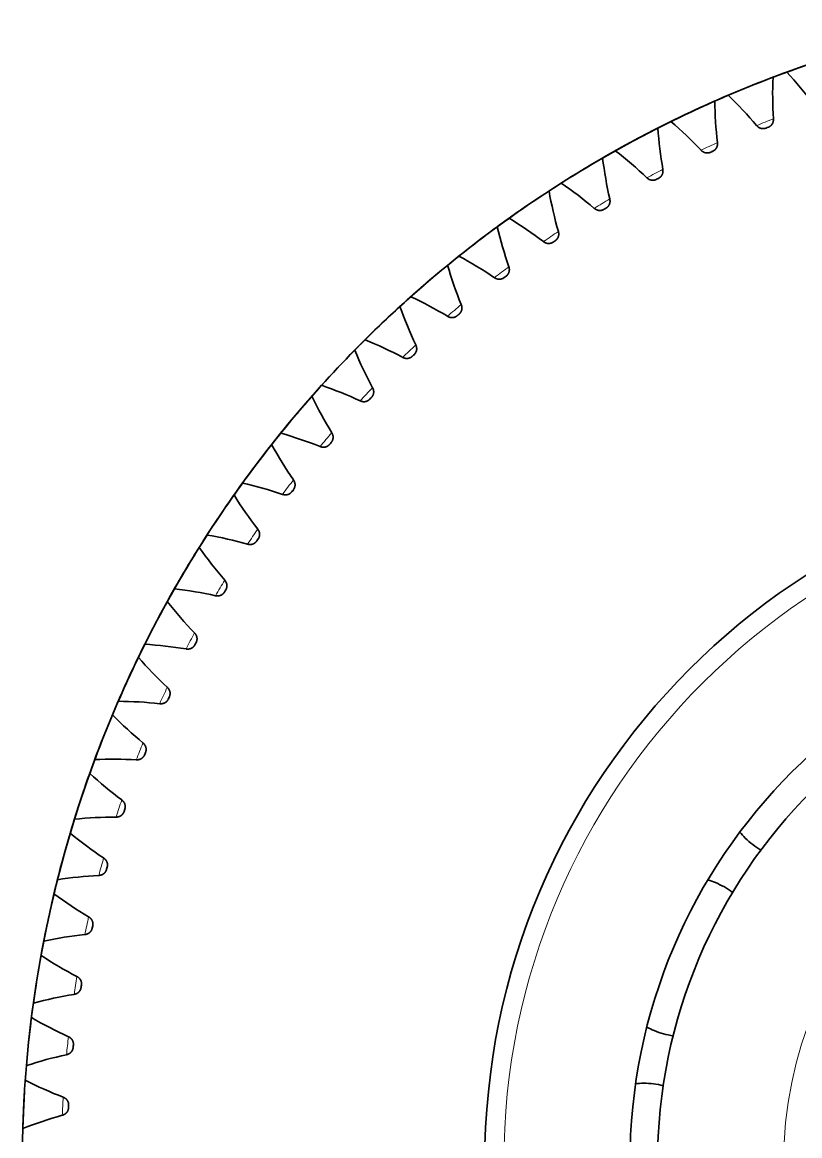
# Model space of a CAD drawing. Extents: x 228 to 1870, y -35 to 994.
# Drawn here: x 503.1 to 564.3, y 862.9 to 950.5 of the extents above; entities that cross this region are included whole.
import ezdxf

# ---------------------------------------------------------------- set-up
doc = ezdxf.new("R2010")
doc.units = 0
doc.layers.get('0').update_dxf_attribs({"lineweight": 13})

# ---------------------------------------------------------------- blocks, each defined once
blk = doc.blocks.new('BLOCK12')
at = {"color": 7, "lineweight": 35}
for p, q in [((-32.873, 81.458), (-32.783, 81.494)), ((-32.788, 81.492), (-32.864, 81.462)), ((-32.783, 81.494), (-32.693, 81.531)), ((-32.693, 81.531), (-32.778, 81.496)), ((-37.235, 79.559), (-37.147, 79.6)), ((-37.152, 79.598), (-37.226, 79.563)), ((-37.147, 79.6), (-37.059, 79.641)), ((-37.059, 79.641), (-37.142, 79.602)), ((-41.488, 77.426), (-41.402, 77.472)), ((-41.407, 77.469), (-41.479, 77.431)), ((-41.402, 77.472), (-41.316, 77.518)), ((-41.316, 77.518), (-41.398, 77.474)), ((-45.619, 75.066), (-45.536, 75.117)), ((-45.54, 75.114), (-45.61, 75.072)), ((-45.536, 75.117), (-45.452, 75.167)), ((-45.452, 75.167), (-45.531, 75.12)), ((-49.616, 72.487), (-49.535, 72.542)), ((-49.54, 72.538), (-49.607, 72.493)), ((-49.535, 72.542), (-49.455, 72.596)), ((-49.455, 72.596), (-49.531, 72.544)), ((-53.468, 69.694), (-53.39, 69.753)), ((-53.395, 69.75), (-53.459, 69.701)), ((-53.39, 69.753), (-53.313, 69.813)), ((-53.313, 69.813), (-53.386, 69.756)), ((-57.162, 66.697), (-57.088, 66.761)), ((-57.092, 66.757), (-57.154, 66.704)), ((-57.088, 66.761), (-57.014, 66.824)), ((-57.014, 66.824), (-57.084, 66.764)), ((-60.689, 63.505), (-60.619, 63.572)), ((-60.623, 63.568), (-60.682, 63.512)), ((-60.619, 63.572), (-60.548, 63.639)), ((-60.548, 63.639), (-60.615, 63.575)), ((-64.038, 60.126), (-63.972, 60.197)), ((-63.975, 60.193), (-64.031, 60.134)), ((-63.972, 60.197), (-63.905, 60.268)), ((-63.905, 60.268), (-63.968, 60.201)), ((-67.2, 56.571), (-67.137, 56.645)), ((-67.14, 56.641), (-67.193, 56.579)), ((-67.137, 56.645), (-67.074, 56.72)), ((-67.074, 56.72), (-67.134, 56.649)), ((-70.164, 52.85), (-70.105, 52.927)), ((-70.108, 52.923), (-70.157, 52.858)), ((-70.105, 52.927), (-70.046, 53.005)), ((-70.046, 53.005), (-70.102, 52.931)), ((-72.868, 49.054), (-72.813, 49.135)), ((-72.813, 49.135), (-72.865, 49.059)), ((-72.922, 48.974), (-72.868, 49.054)), ((-72.871, 49.05), (-72.916, 48.982)), ((-75.467, 44.954), (-75.417, 45.038)), ((-75.419, 45.033), (-75.461, 44.963)), ((-75.417, 45.038), (-75.367, 45.121)), ((-75.367, 45.121), (-75.414, 45.042)), ((-77.79, 40.802), (-77.744, 40.889)), ((-77.747, 40.884), (-77.785, 40.812)), ((-77.744, 40.889), (-77.699, 40.975)), ((-77.699, 40.975), (-77.742, 40.893)), ((-79.884, 36.531), (-79.844, 36.62)), ((-79.846, 36.615), (-79.88, 36.54)), ((-79.844, 36.62), (-79.803, 36.708)), ((-79.803, 36.708), (-79.842, 36.624)), ((-81.745, 32.153), (-81.709, 32.243)), ((-81.711, 32.238), (-81.741, 32.162)), ((-81.709, 32.243), (-81.674, 32.334)), ((-81.674, 32.334), (-81.708, 32.248)), ((-83.366, 27.68), (-83.335, 27.772)), ((-83.337, 27.767), (-83.363, 27.69)), ((-83.335, 27.772), (-83.304, 27.865)), ((-83.304, 27.865), (-83.334, 27.777)), ((-84.742, 23.126), (-84.716, 23.22)), ((-84.718, 23.215), (-84.739, 23.136)), ((-84.716, 23.22), (-84.691, 23.314)), ((-84.691, 23.314), (-84.715, 23.225)), ((-85.87, 18.504), (-85.849, 18.599)), ((-85.85, 18.594), (-85.868, 18.514)), ((-85.849, 18.599), (-85.829, 18.695)), ((-85.829, 18.695), (-85.848, 18.604)), ((-86.73, 13.924), (-86.715, 14.02)), ((-86.715, 14.02), (-86.73, 13.929)), ((-86.746, 13.828), (-86.73, 13.924)), ((-86.731, 13.919), (-86.744, 13.838)), ((-87.367, 9.111), (-87.357, 9.208)), ((-87.358, 9.203), (-87.366, 9.122)), ((-87.357, 9.208), (-87.347, 9.305)), ((-87.347, 9.305), (-87.357, 9.213)), ((-87.732, 4.368), (-87.727, 4.465)), ((-87.728, 4.46), (-87.732, 4.378)), ((-87.727, 4.465), (-87.722, 4.563)), ((-87.722, 4.563), (-87.727, 4.47))]:
    blk.add_line(p, q, dxfattribs=at)
for radius in [55, 43.585, 41.415]:
    blk.add_circle((0, 0), radius, dxfattribs=at)
at = {"color": 7, "lineweight": 13}
for radius in [53.5, 31.5]:
    blk.add_circle((0, 0), radius, dxfattribs=at)
at = {"color": 7, "lineweight": 35}
for centre, radius, start, end in [((0, 0), 91.369, 100.69188, 110.3426), ((0, 0), 91.369, 103.79533, 113.44605), ((0, 0), 91.369, 106.89878, 116.54949), ((0, 0), 91.369, 110.00223, 119.65294), ((-0.77, 84.152), 31.586, 177.62934, 183.56567), ((-54.29, 64.303), 31.548, 37.15429, 43.0978), ((0, 0), 91.369, 113.10568, 122.75639), ((-5.324, 83.987), 31.586, 180.73279, 186.66911), ((-57.691, 61.269), 31.548, 40.25773, 46.20124), ((0, 0), 91.369, 116.20913, 125.85984), ((-60.924, 58.056), 31.548, 43.36118, 49.30469), ((-9.864, 83.576), 31.586, 183.83624, 189.77256), ((0, 0), 91.369, 119.31257, 128.96329), ((-14.374, 82.919), 31.586, 186.93969, 192.87601), ((-63.978, 54.672), 31.548, 46.46464, 52.40814), ((0, 0), 91.369, 122.41602, 132.06674), ((-66.844, 51.129), 31.548, 49.56808, 55.51159), ((-18.842, 82.019), 31.586, 190.04314, 195.97946), ((0, 0), 91.369, 125.51947, 135.17018), ((-23.255, 80.879), 31.586, 193.14658, 199.08291), ((-69.514, 47.435), 31.548, 52.67153, 58.61504), ((0, 0), 91.369, 128.62292, 138.27363), ((-71.98, 43.602), 31.548, 55.77497, 61.71849), ((-27.599, 79.501), 31.586, 196.25003, 202.18636), ((0, 0), 91.369, 131.72637, 141.37708), ((-74.235, 39.641), 31.548, 58.87842, 64.82193), ((-31.863, 77.891), 31.586, 199.35348, 205.28981), ((0, 0), 91.369, 134.82982, 144.14014), ((-36.033, 76.051), 31.586, 202.45693, 208.39325), ((-76.272, 35.564), 31.548, 61.98187, 67.92539), ((0, 0), 91.369, 137.93326, 147.58398), ((-78.086, 31.382), 31.548, 65.08533, 71.02882), ((-40.098, 73.989), 31.586, 205.56038, 211.4967), ((0, 0), 91.369, 141.03671, 150.68742), ((-79.67, 27.109), 31.548, 68.18877, 74.13227), ((-44.044, 71.71), 31.586, 208.66383, 214.60015), ((0, 0), 91.369, 144.14016, 153.79087), ((-81.021, 22.756), 31.548, 71.29222, 77.23572), ((-47.862, 69.22), 31.586, 211.76728, 217.7036), ((0, 0), 91.369, 147.24361, 156.89432), ((-82.134, 18.336), 31.548, 74.39567, 80.33917), ((-51.539, 66.527), 31.586, 214.87072, 220.80705), ((0, 0), 91.369, 150.34706, 159.99777), ((-83.006, 13.863), 31.548, 77.49911, 83.44262), ((-55.066, 63.639), 31.586, 217.97417, 223.91049), ((0, 0), 91.369, 153.45051, 163.10122), ((-83.635, 9.348), 31.548, 80.60256, 86.54607), ((-58.43, 60.565), 31.586, 221.07762, 227.01394), ((0, 0), 91.369, 156.55395, 166.20467), ((-84.018, 4.807), 31.548, 83.70602, 89.64952), ((-61.623, 57.313), 31.586, 224.18107, 230.11739), ((0, 0), 91.369, 159.6574, 168.96772), ((-84.155, 0.251), 31.548, 86.80947, 92.75296), ((-64.636, 53.892), 31.586, 227.28452, 233.22084), ((-84.046, -4.305), 31.548, 89.9129, 95.85642), ((0, 0), 91.369, 162.76085, 172.07116), ((-67.459, 50.314), 31.586, 230.38797, 236.32429), ((-30.052, 30.052), 6.3, 219.24046, 225), ((-30.052, 30.052), 6.3, 225.00001, 239.13377), ((0, 0), 91.369, 165.8643, 175.17461), ((-83.689, -8.849), 31.548, 93.01635, 98.95987), ((-39.265, 16.264), 6.3, 67.5, 73.25954), ((-39.265, 16.264), 6.3, 53.36623, 67.49999), ((-70.084, 46.588), 31.586, 233.49141, 239.42774), ((-83.087, -13.367), 31.548, 96.11981, 102.06331), ((0, 0), 91.369, 168.96775, 175.17462), ((-72.503, 42.725), 31.586, 236.59486, 242.53118), ((-82.242, -17.846), 31.548, 99.22325, 105.16676), ((0, 0), 91.369, 172.07119, 178.27804), ((-74.71, 38.738), 31.586, 239.69831, 245.63463), ((-39.265, 16.264), 6.3, 241.74048, 247.5), ((-39.265, 16.264), 6.3, 247.50001, 261.63378), ((-81.155, -22.272), 31.548, 102.3267, 108.27021), ((0, 0), 91.369, 175.17464, 178.27806), ((-76.698, 34.636), 31.586, 242.80176, 248.73808), ((-42.5, 0), 6.3, 90, 95.75952), ((-42.5, 0), 6.3, 75.86621, 89.99999), ((0, 0), 91.369, 176.68426, 178.27806), ((-79.83, -26.633), 31.548, 105.43015, 111.37366), ((0, 0), 91.369, 178.27809, 187.5884)]:
    blk.add_arc(centre, radius, start, end, dxfattribs=at)
at = {"color": 7, "lineweight": 13}
for centre, start, end in [((-0.046, 0.117), 111.45153, 112.37733), ((-0.052, 0.115), 114.55498, 115.48078), ((-0.058, 0.112), 117.65843, 118.58423), ((-0.064, 0.108), 120.76187, 121.68767), ((-0.07, 0.105), 123.86532, 124.79112), ((-0.076, 0.101), 126.96877, 127.89457), ((-0.081, 0.097), 130.07222, 130.99802), ((-0.086, 0.092), 133.17567, 134.10147), ((-0.091, 0.087), 136.27911, 137.20491), ((-0.096, 0.082), 139.38256, 140.30836), ((-0.1, 0.077), 142.48601, 143.41181), ((-0.104, 0.071), 145.58946, 146.51526), ((-0.108, 0.066), 148.69291, 149.61871), ((-0.111, 0.06), 151.79636, 152.72215), ((-0.114, 0.054), 154.8998, 155.8256), ((-0.117, 0.047), 158.00325, 158.92905), ((-0.119, 0.041), 161.1067, 162.0325), ((-0.121, 0.034), 164.21015, 165.13595), ((-0.123, 0.028), 167.3136, 168.2394), ((-0.124, 0.021), 170.41705, 171.34284), ((-0.125, 0.014), 173.5205, 174.44629), ((-0.126, 0.008), 176.62394, 177.54974)]:
    blk.add_arc(centre, 88.179, start, end, dxfattribs=at)
at = {"color": 7, "lineweight": 35}
for points, knots in [([(-33.616, 81.656), (-33.569, 81.603), (-33.518, 81.555), (-33.465, 81.515), (-33.352, 81.45), (-33.227, 81.417), (-33.162, 81.409), (-33.064, 81.409), (-32.968, 81.427), (-32.936, 81.435), (-32.904, 81.445), (-32.873, 81.458)], [0, 0, 0, 0, 0, 0, 0.531407, 0.531407, 0.531407, 1.052069, 1.052069, 1.052069, 1.315353, 1.315353, 1.315353, 1.315353, 1.315353, 1.315353]), ([(-32.693, 81.531), (-32.631, 81.555), (-32.574, 81.588), (-32.521, 81.628), (-32.426, 81.719), (-32.359, 81.828), (-32.333, 81.886), (-32.306, 81.98), (-32.295, 82.081), (-32.293, 82.116), (-32.293, 82.152), (-32.294, 82.188)], [0, 0, 0, 0, 0, 0, 0.525209, 0.525209, 0.525209, 1.046455, 1.046455, 1.046455, 1.316346, 1.316346, 1.316346, 1.316346, 1.316346, 1.316346]), ([(-37.059, 79.641), (-36.999, 79.669), (-36.943, 79.705), (-36.892, 79.747), (-36.803, 79.843), (-36.741, 79.957), (-36.719, 80.016), (-36.697, 80.111), (-36.691, 80.212), (-36.691, 80.247), (-36.693, 80.283), (-36.696, 80.319)], [0, 0, 0, 0, 0, 0, 0.525209, 0.525209, 0.525209, 1.046455, 1.046455, 1.046455, 1.316346, 1.316346, 1.316346, 1.316346, 1.316346, 1.316346]), ([(-37.988, 79.716), (-37.937, 79.666), (-37.885, 79.621), (-37.829, 79.583), (-37.713, 79.525), (-37.586, 79.499), (-37.521, 79.494), (-37.423, 79.499), (-37.328, 79.523), (-37.296, 79.533), (-37.265, 79.545), (-37.235, 79.559)], [0, 0, 0, 0, 0, 0, 0.531407, 0.531407, 0.531407, 1.052069, 1.052069, 1.052069, 1.315353, 1.315353, 1.315353, 1.315353, 1.315353, 1.315353]), ([(-41.316, 77.518), (-41.258, 77.549), (-41.204, 77.588), (-41.155, 77.633), (-41.072, 77.734), (-41.016, 77.85), (-40.997, 77.911), (-40.98, 78.007), (-40.98, 78.108), (-40.982, 78.143), (-40.986, 78.179), (-40.991, 78.214)], [0, 0, 0, 0, 0, 0, 0.525209, 0.525209, 0.525209, 1.046456, 1.046456, 1.046456, 1.316346, 1.316346, 1.316346, 1.316346, 1.316346, 1.316346]), ([(-42.248, 77.543), (-42.195, 77.495), (-42.14, 77.453), (-42.082, 77.419), (-41.963, 77.366), (-41.835, 77.347), (-41.77, 77.346), (-41.673, 77.357), (-41.579, 77.385), (-41.547, 77.397), (-41.517, 77.41), (-41.488, 77.426)], [0, 0, 0, 0, 0, 0, 0.531407, 0.531407, 0.531407, 1.052069, 1.052069, 1.052069, 1.315353, 1.315353, 1.315353, 1.315353, 1.315353, 1.315353]), ([(-45.452, 75.167), (-45.396, 75.202), (-45.344, 75.243), (-45.298, 75.291), (-45.22, 75.396), (-45.171, 75.515), (-45.155, 75.577), (-45.143, 75.674), (-45.149, 75.775), (-45.152, 75.81), (-45.158, 75.845), (-45.165, 75.88)], [0, 0, 0, 0, 0, 0, 0.525209, 0.525209, 0.525209, 1.046456, 1.046456, 1.046456, 1.316346, 1.316346, 1.316346, 1.316346, 1.316346, 1.316346]), ([(-46.384, 75.142), (-46.328, 75.097), (-46.271, 75.058), (-46.212, 75.027), (-46.09, 74.981), (-45.961, 74.969), (-45.896, 74.971), (-45.799, 74.987), (-45.707, 75.021), (-45.677, 75.034), (-45.647, 75.049), (-45.619, 75.066)], [0, 0, 0, 0, 0, 0, 0.531407, 0.531407, 0.531407, 1.052069, 1.052069, 1.052069, 1.315353, 1.315353, 1.315353, 1.315353, 1.315353, 1.315353]), ([(-49.455, 72.596), (-49.4, 72.634), (-49.351, 72.678), (-49.308, 72.728), (-49.235, 72.837), (-49.193, 72.959), (-49.18, 73.021), (-49.174, 73.119), (-49.185, 73.219), (-49.19, 73.254), (-49.198, 73.289), (-49.207, 73.324)], [0, 0, 0, 0, 0, 0, 0.525209, 0.525209, 0.525209, 1.046456, 1.046456, 1.046456, 1.316347, 1.316347, 1.316347, 1.316347, 1.316347, 1.316347]), ([(-50.384, 72.52), (-50.326, 72.479), (-50.267, 72.443), (-50.206, 72.415), (-50.082, 72.376), (-49.953, 72.371), (-49.888, 72.377), (-49.792, 72.398), (-49.702, 72.436), (-49.672, 72.451), (-49.643, 72.468), (-49.616, 72.487)], [0, 0, 0, 0, 0, 0, 0.531407, 0.531407, 0.531407, 1.052069, 1.052069, 1.052069, 1.315352, 1.315352, 1.315352, 1.315352, 1.315352, 1.315352]), ([(-53.313, 69.813), (-53.26, 69.853), (-53.213, 69.9), (-53.173, 69.952), (-53.106, 70.065), (-53.071, 70.189), (-53.062, 70.252), (-53.06, 70.349), (-53.077, 70.449), (-53.084, 70.484), (-53.093, 70.518), (-53.105, 70.552)], [0, 0, 0, 0, 0, 0, 0.525209, 0.525209, 0.525209, 1.046456, 1.046456, 1.046456, 1.316347, 1.316347, 1.316347, 1.316347, 1.316347, 1.316347]), ([(-54.236, 69.686), (-54.176, 69.648), (-54.115, 69.615), (-54.053, 69.591), (-53.926, 69.558), (-53.798, 69.56), (-53.733, 69.57), (-53.638, 69.596), (-53.55, 69.639), (-53.522, 69.656), (-53.494, 69.674), (-53.468, 69.694)], [0, 0, 0, 0, 0, 0, 0.531407, 0.531407, 0.531407, 1.052069, 1.052069, 1.052069, 1.315352, 1.315352, 1.315352, 1.315352, 1.315352, 1.315352]), ([(-57.014, 66.824), (-56.964, 66.867), (-56.92, 66.916), (-56.882, 66.971), (-56.822, 67.087), (-56.793, 67.213), (-56.787, 67.276), (-56.791, 67.374), (-56.813, 67.472), (-56.822, 67.506), (-56.833, 67.54), (-56.846, 67.574)], [0, 0, 0, 0, 0, 0, 0.525209, 0.525209, 0.525209, 1.046456, 1.046456, 1.046456, 1.316347, 1.316347, 1.316347, 1.316347, 1.316347, 1.316347]), ([(-57.929, 66.648), (-57.867, 66.612), (-57.805, 66.583), (-57.741, 66.562), (-57.613, 66.537), (-57.485, 66.546), (-57.421, 66.559), (-57.328, 66.59), (-57.242, 66.638), (-57.214, 66.656), (-57.187, 66.676), (-57.162, 66.697)], [0, 0, 0, 0, 0, 0, 0.531407, 0.531407, 0.531407, 1.052069, 1.052069, 1.052069, 1.315353, 1.315353, 1.315353, 1.315353, 1.315353, 1.315353]), ([(-60.548, 63.639), (-60.5, 63.685), (-60.459, 63.737), (-60.424, 63.793), (-60.37, 63.912), (-60.348, 64.039), (-60.346, 64.103), (-60.355, 64.2), (-60.382, 64.298), (-60.394, 64.331), (-60.407, 64.364), (-60.421, 64.397)], [0, 0, 0, 0, 0, 0, 0.525209, 0.525209, 0.525209, 1.046456, 1.046456, 1.046456, 1.316347, 1.316347, 1.316347, 1.316347, 1.316347, 1.316347]), ([(-61.453, 63.414), (-61.389, 63.382), (-61.325, 63.356), (-61.26, 63.339), (-61.131, 63.32), (-61.003, 63.336), (-60.94, 63.352), (-60.849, 63.389), (-60.766, 63.441), (-60.739, 63.461), (-60.713, 63.482), (-60.689, 63.505)], [0, 0, 0, 0, 0, 0, 0.531407, 0.531407, 0.531407, 1.052069, 1.052069, 1.052069, 1.315352, 1.315352, 1.315352, 1.315352, 1.315352, 1.315352]), ([(-63.905, 60.268), (-63.86, 60.316), (-63.821, 60.37), (-63.789, 60.428), (-63.742, 60.55), (-63.727, 60.678), (-63.728, 60.742), (-63.743, 60.838), (-63.775, 60.934), (-63.788, 60.967), (-63.803, 60.999), (-63.819, 61.032)], [0, 0, 0, 0, 0, 0, 0.525209, 0.525209, 0.525209, 1.046456, 1.046456, 1.046456, 1.316346, 1.316346, 1.316346, 1.316346, 1.316346, 1.316346]), ([(-64.796, 59.994), (-64.73, 59.965), (-64.665, 59.943), (-64.599, 59.929), (-64.469, 59.918), (-64.343, 59.94), (-64.28, 59.96), (-64.191, 60.001), (-64.111, 60.058), (-64.085, 60.079), (-64.061, 60.102), (-64.038, 60.126)], [0, 0, 0, 0, 0, 0, 0.531407, 0.531407, 0.531407, 1.052069, 1.052069, 1.052069, 1.315352, 1.315352, 1.315352, 1.315352, 1.315352, 1.315352]), ([(-67.074, 56.72), (-67.031, 56.77), (-66.996, 56.826), (-66.967, 56.886), (-66.927, 57.011), (-66.919, 57.139), (-66.923, 57.202), (-66.943, 57.298), (-66.98, 57.392), (-66.995, 57.424), (-67.011, 57.456), (-67.03, 57.487)], [0, 0, 0, 0, 0, 0, 0.525209, 0.525209, 0.525209, 1.046456, 1.046456, 1.046456, 1.316347, 1.316347, 1.316347, 1.316347, 1.316347, 1.316347]), ([(-67.949, 56.398), (-67.882, 56.373), (-67.815, 56.355), (-67.749, 56.344), (-67.619, 56.34), (-67.493, 56.369), (-67.432, 56.392), (-67.345, 56.438), (-67.269, 56.499), (-67.244, 56.522), (-67.221, 56.545), (-67.2, 56.571)], [0, 0, 0, 0, 0, 0, 0.531407, 0.531407, 0.531407, 1.052069, 1.052069, 1.052069, 1.315352, 1.315352, 1.315352, 1.315352, 1.315352, 1.315352]), ([(-70.046, 53.005), (-70.006, 53.058), (-69.974, 53.116), (-69.949, 53.177), (-69.915, 53.304), (-69.914, 53.433), (-69.922, 53.495), (-69.947, 53.59), (-69.989, 53.682), (-70.006, 53.713), (-70.024, 53.744), (-70.044, 53.774)], [0, 0, 0, 0, 0, 0, 0.525209, 0.525209, 0.525209, 1.046456, 1.046456, 1.046456, 1.316347, 1.316347, 1.316347, 1.316347, 1.316347, 1.316347]), ([(-70.902, 52.637), (-70.834, 52.615), (-70.767, 52.601), (-70.7, 52.593), (-70.57, 52.596), (-70.446, 52.632), (-70.386, 52.659), (-70.302, 52.709), (-70.229, 52.775), (-70.206, 52.798), (-70.184, 52.823), (-70.164, 52.85)], [0, 0, 0, 0, 0, 0, 0.531407, 0.531407, 0.531407, 1.052069, 1.052069, 1.052069, 1.315353, 1.315353, 1.315353, 1.315353, 1.315353, 1.315353]), ([(-72.813, 49.135), (-72.776, 49.19), (-72.747, 49.25), (-72.725, 49.312), (-72.698, 49.44), (-72.704, 49.569), (-72.715, 49.631), (-72.745, 49.725), (-72.793, 49.814), (-72.811, 49.844), (-72.831, 49.874), (-72.852, 49.903)], [0, 0, 0, 0, 0, 0, 0.525209, 0.525209, 0.525209, 1.046456, 1.046456, 1.046456, 1.316347, 1.316347, 1.316347, 1.316347, 1.316347, 1.316347]), ([(-73.648, 48.721), (-73.579, 48.703), (-73.511, 48.692), (-73.443, 48.689), (-73.314, 48.698), (-73.192, 48.741), (-73.134, 48.771), (-73.053, 48.826), (-72.983, 48.895), (-72.961, 48.92), (-72.941, 48.946), (-72.922, 48.974)], [0, 0, 0, 0, 0, 0, 0.531407, 0.531407, 0.531407, 1.052069, 1.052069, 1.052069, 1.315352, 1.315352, 1.315352, 1.315352, 1.315352, 1.315352]), ([(-75.367, 45.121), (-75.333, 45.178), (-75.307, 45.239), (-75.288, 45.303), (-75.268, 45.432), (-75.281, 45.56), (-75.296, 45.622), (-75.331, 45.713), (-75.383, 45.8), (-75.403, 45.829), (-75.424, 45.858), (-75.447, 45.886)], [0, 0, 0, 0, 0, 0, 0.525209, 0.525209, 0.525209, 1.046455, 1.046455, 1.046455, 1.316346, 1.316346, 1.316346, 1.316346, 1.316346, 1.316346]), ([(-76.178, 44.662), (-76.108, 44.648), (-76.039, 44.641), (-75.972, 44.641), (-75.843, 44.658), (-75.724, 44.707), (-75.667, 44.74), (-75.589, 44.799), (-75.523, 44.872), (-75.502, 44.898), (-75.484, 44.925), (-75.467, 44.954)], [0, 0, 0, 0, 0, 0, 0.531407, 0.531407, 0.531407, 1.052069, 1.052069, 1.052069, 1.315352, 1.315352, 1.315352, 1.315352, 1.315352, 1.315352]), ([(-77.699, 40.975), (-77.668, 41.033), (-77.645, 41.096), (-77.631, 41.16), (-77.618, 41.29), (-77.637, 41.418), (-77.655, 41.479), (-77.695, 41.568), (-77.752, 41.652), (-77.773, 41.68), (-77.796, 41.707), (-77.821, 41.734)], [0, 0, 0, 0, 0, 0, 0.525209, 0.525209, 0.525209, 1.046456, 1.046456, 1.046456, 1.316347, 1.316347, 1.316347, 1.316347, 1.316347, 1.316347]), ([(-78.484, 40.473), (-78.413, 40.462), (-78.344, 40.459), (-78.277, 40.463), (-78.149, 40.486), (-78.033, 40.542), (-77.978, 40.578), (-77.903, 40.641), (-77.842, 40.718), (-77.822, 40.745), (-77.805, 40.773), (-77.79, 40.802)], [0, 0, 0, 0, 0, 0, 0.531407, 0.531407, 0.531407, 1.052069, 1.052069, 1.052069, 1.315352, 1.315352, 1.315352, 1.315352, 1.315352, 1.315352]), ([(-79.803, 36.708), (-79.776, 36.768), (-79.756, 36.832), (-79.745, 36.897), (-79.739, 37.028), (-79.766, 37.154), (-79.787, 37.214), (-79.832, 37.301), (-79.893, 37.381), (-79.916, 37.408), (-79.94, 37.434), (-79.966, 37.459)], [0, 0, 0, 0, 0, 0, 0.525209, 0.525209, 0.525209, 1.046456, 1.046456, 1.046456, 1.316347, 1.316347, 1.316347, 1.316347, 1.316347, 1.316347]), ([(-80.56, 36.164), (-80.489, 36.158), (-80.42, 36.158), (-80.353, 36.165), (-80.226, 36.196), (-80.113, 36.258), (-80.061, 36.297), (-79.989, 36.364), (-79.932, 36.444), (-79.914, 36.472), (-79.898, 36.501), (-79.884, 36.531)], [0, 0, 0, 0, 0, 0, 0.531407, 0.531407, 0.531407, 1.052069, 1.052069, 1.052069, 1.315352, 1.315352, 1.315352, 1.315352, 1.315352, 1.315352]), ([(-81.674, 32.334), (-81.649, 32.395), (-81.633, 32.46), (-81.626, 32.526), (-81.627, 32.656), (-81.66, 32.781), (-81.685, 32.839), (-81.734, 32.924), (-81.799, 33.001), (-81.824, 33.027), (-81.849, 33.051), (-81.877, 33.075)], [0, 0, 0, 0, 0, 0, 0.525209, 0.525209, 0.525209, 1.046456, 1.046456, 1.046456, 1.316347, 1.316347, 1.316347, 1.316347, 1.316347, 1.316347]), ([(-82.4, 31.75), (-82.328, 31.747), (-82.259, 31.751), (-82.193, 31.762), (-82.068, 31.8), (-81.959, 31.868), (-81.908, 31.909), (-81.841, 31.98), (-81.788, 32.063), (-81.772, 32.092), (-81.757, 32.122), (-81.745, 32.153)], [0, 0, 0, 0, 0, 0, 0.531407, 0.531407, 0.531407, 1.052069, 1.052069, 1.052069, 1.315352, 1.315352, 1.315352, 1.315352, 1.315352, 1.315352]), ([(-83.304, 27.865), (-83.283, 27.928), (-83.271, 27.993), (-83.267, 28.059), (-83.275, 28.189), (-83.315, 28.312), (-83.343, 28.369), (-83.397, 28.451), (-83.466, 28.524), (-83.492, 28.548), (-83.519, 28.572), (-83.547, 28.594)], [0, 0, 0, 0, 0, 0, 0.525209, 0.525209, 0.525209, 1.046455, 1.046455, 1.046455, 1.316346, 1.316346, 1.316346, 1.316346, 1.316346, 1.316346]), ([(-83.998, 27.242), (-83.926, 27.244), (-83.858, 27.251), (-83.792, 27.266), (-83.67, 27.31), (-83.564, 27.384), (-83.516, 27.428), (-83.452, 27.502), (-83.404, 27.588), (-83.389, 27.618), (-83.376, 27.648), (-83.366, 27.68)], [0, 0, 0, 0, 0, 0, 0.531407, 0.531407, 0.531407, 1.052069, 1.052069, 1.052069, 1.315353, 1.315353, 1.315353, 1.315353, 1.315353, 1.315353]), ([(-84.691, 23.314), (-84.673, 23.378), (-84.664, 23.443), (-84.664, 23.51), (-84.679, 23.64), (-84.726, 23.76), (-84.756, 23.815), (-84.815, 23.894), (-84.888, 23.964), (-84.915, 23.986), (-84.943, 24.008), (-84.973, 24.029)], [0, 0, 0, 0, 0, 0, 0.525209, 0.525209, 0.525209, 1.046456, 1.046456, 1.046456, 1.316347, 1.316347, 1.316347, 1.316347, 1.316347, 1.316347]), ([(-85.349, 22.655), (-85.278, 22.66), (-85.21, 22.671), (-85.145, 22.689), (-85.025, 22.74), (-84.924, 22.819), (-84.878, 22.866), (-84.819, 22.944), (-84.775, 23.032), (-84.762, 23.063), (-84.751, 23.094), (-84.742, 23.126)], [0, 0, 0, 0, 0, 0, 0.531407, 0.531407, 0.531407, 1.05207, 1.05207, 1.05207, 1.315353, 1.315353, 1.315353, 1.315353, 1.315353, 1.315353]), ([(-85.829, 18.695), (-85.815, 18.759), (-85.809, 18.825), (-85.813, 18.892), (-85.835, 19.02), (-85.888, 19.138), (-85.921, 19.192), (-85.984, 19.267), (-86.061, 19.333), (-86.089, 19.354), (-86.118, 19.374), (-86.149, 19.393)], [0, 0, 0, 0, 0, 0, 0.525209, 0.525209, 0.525209, 1.046456, 1.046456, 1.046456, 1.316347, 1.316347, 1.316347, 1.316347, 1.316347, 1.316347]), ([(-86.451, 18.001), (-86.38, 18.01), (-86.312, 18.025), (-86.249, 18.046), (-86.132, 18.104), (-86.035, 18.188), (-85.992, 18.238), (-85.937, 18.318), (-85.897, 18.409), (-85.886, 18.44), (-85.877, 18.472), (-85.87, 18.504)], [0, 0, 0, 0, 0, 0, 0.531407, 0.531407, 0.531407, 1.052069, 1.052069, 1.052069, 1.315353, 1.315353, 1.315353, 1.315353, 1.315353, 1.315353]), ([(-86.715, 14.02), (-86.704, 14.086), (-86.703, 14.152), (-86.709, 14.218), (-86.739, 14.346), (-86.798, 14.46), (-86.834, 14.512), (-86.901, 14.584), (-86.981, 14.645), (-87.01, 14.665), (-87.041, 14.683), (-87.073, 14.701)], [0, 0, 0, 0, 0, 0, 0.525209, 0.525209, 0.525209, 1.046456, 1.046456, 1.046456, 1.316347, 1.316347, 1.316347, 1.316347, 1.316347, 1.316347]), ([(-87.298, 13.294), (-87.228, 13.307), (-87.162, 13.326), (-87.099, 13.351), (-86.986, 13.414), (-86.893, 13.504), (-86.853, 13.555), (-86.802, 13.639), (-86.768, 13.731), (-86.759, 13.763), (-86.751, 13.795), (-86.746, 13.828)], [0, 0, 0, 0, 0, 0, 0.531407, 0.531407, 0.531407, 1.052069, 1.052069, 1.052069, 1.315352, 1.315352, 1.315352, 1.315352, 1.315352, 1.315352]), ([(-87.347, 9.305), (-87.34, 9.371), (-87.342, 9.437), (-87.352, 9.503), (-87.388, 9.629), (-87.454, 9.74), (-87.493, 9.789), (-87.563, 9.858), (-87.647, 9.915), (-87.677, 9.933), (-87.708, 9.95), (-87.741, 9.965)], [0, 0, 0, 0, 0, 0, 0.525209, 0.525209, 0.525209, 1.046456, 1.046456, 1.046456, 1.316346, 1.316346, 1.316346, 1.316346, 1.316346, 1.316346]), ([(-87.89, 8.548), (-87.821, 8.565), (-87.755, 8.587), (-87.694, 8.616), (-87.584, 8.685), (-87.497, 8.78), (-87.459, 8.833), (-87.413, 8.92), (-87.384, 9.013), (-87.376, 9.046), (-87.371, 9.078), (-87.367, 9.111)], [0, 0, 0, 0, 0, 0, 0.531407, 0.531407, 0.531407, 1.052069, 1.052069, 1.052069, 1.315352, 1.315352, 1.315352, 1.315352, 1.315352, 1.315352]), ([(-87.722, 4.563), (-87.719, 4.629), (-87.725, 4.695), (-87.738, 4.76), (-87.781, 4.883), (-87.853, 4.991), (-87.894, 5.038), (-87.968, 5.103), (-88.055, 5.155), (-88.086, 5.171), (-88.118, 5.187), (-88.152, 5.2)], [0, 0, 0, 0, 0, 0, 0.525209, 0.525209, 0.525209, 1.046455, 1.046455, 1.046455, 1.316346, 1.316346, 1.316346, 1.316346, 1.316346, 1.316346]), ([(-88.224, 3.777), (-88.156, 3.798), (-88.092, 3.824), (-88.032, 3.855), (-87.926, 3.93), (-87.844, 4.03), (-87.809, 4.085), (-87.768, 4.174), (-87.744, 4.269), (-87.738, 4.302), (-87.734, 4.335), (-87.732, 4.368)], [0, 0, 0, 0, 0, 0, 0.531407, 0.531407, 0.531407, 1.052069, 1.052069, 1.052069, 1.315352, 1.315352, 1.315352, 1.315352, 1.315352, 1.315352])]:
    blk.add_open_spline(points, degree=5, knots=knots, dxfattribs=at)

msp = doc.modelspace()

# ---------------------------------------------------------------- block references
at = {"lineweight": 0}
msp.add_blockref('BLOCK12', (594.5, 860.718506), dxfattribs=at)

doc.saveas('drawing.dxf')
